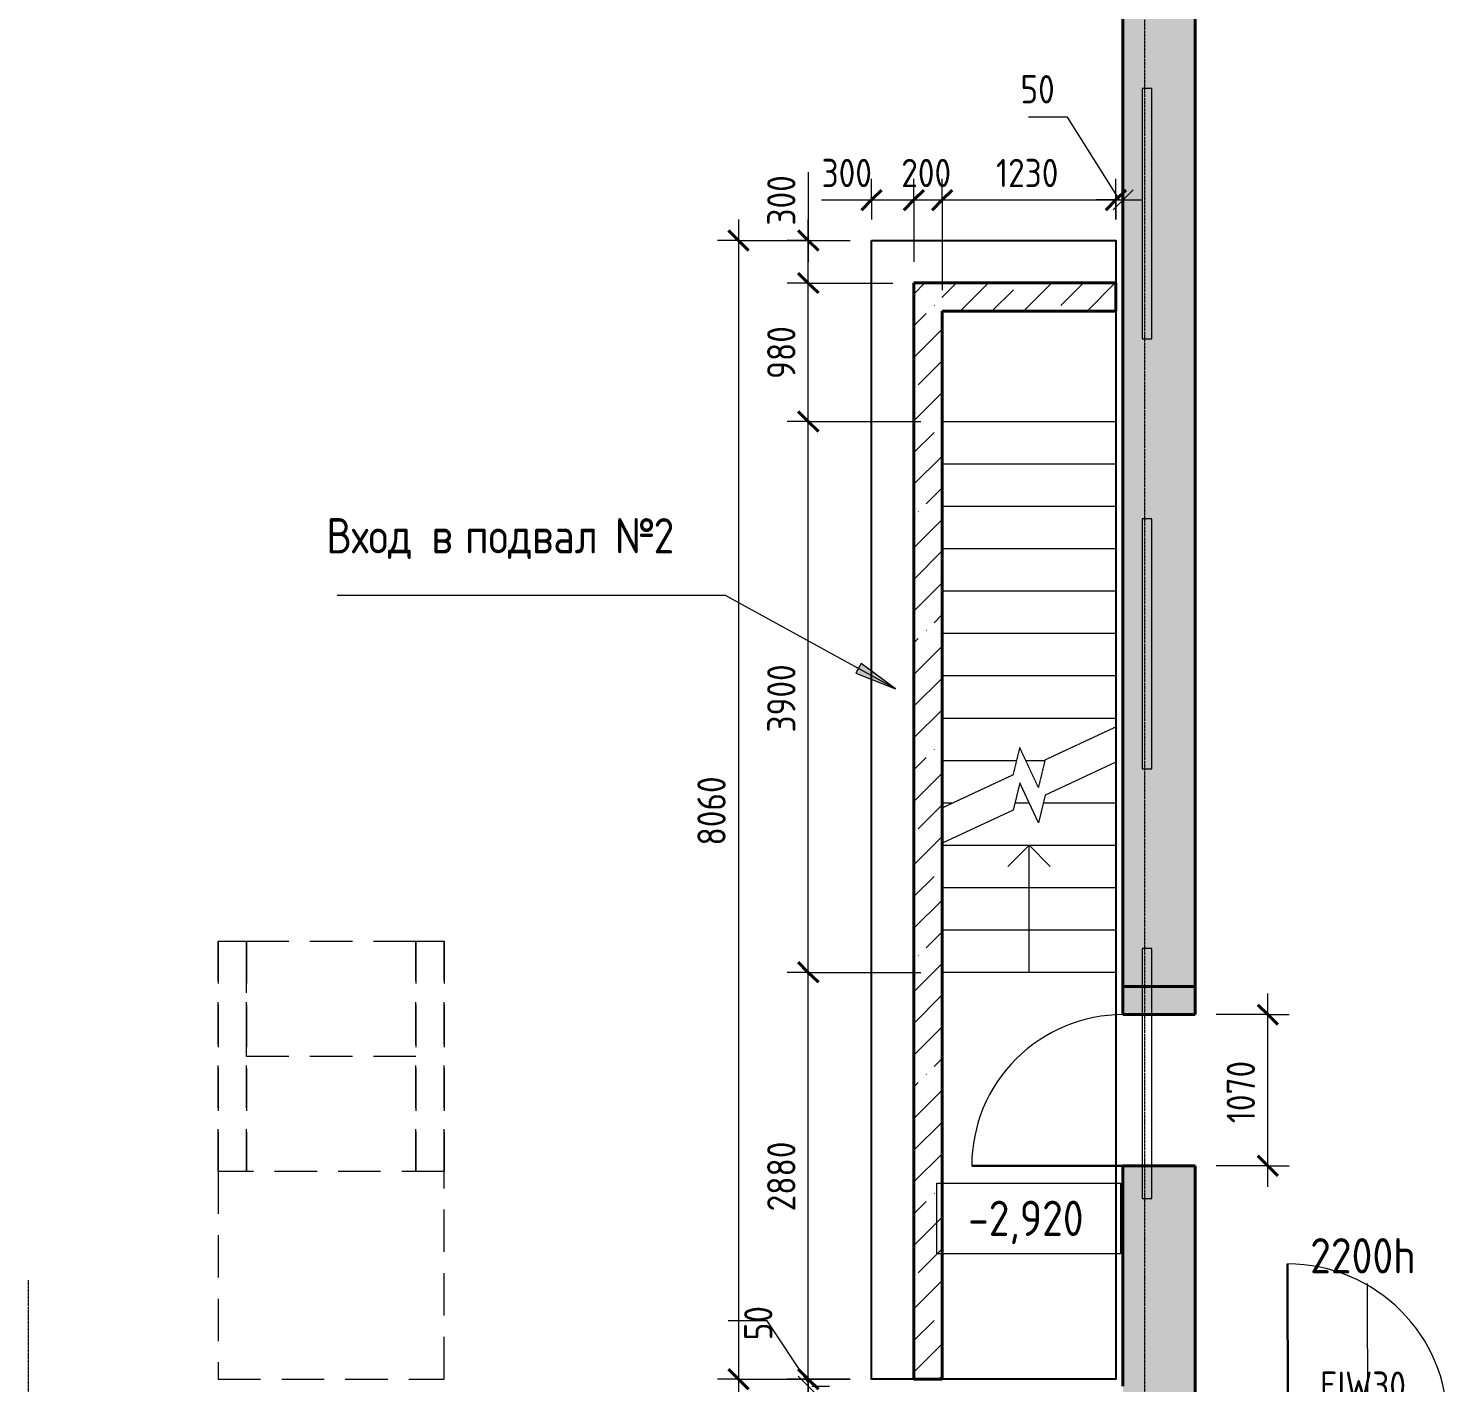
# Model space of a CAD drawing. Header units: millimetres. Extents: x -11886 to 71589, y -4690 to 48120.
# Drawn here: x 10710 to 20753, y 20944 to 30531 of the extents above; entities that cross this region are included whole.
import ezdxf

# ---------------------------------------------------------------- set-up
doc = ezdxf.new("R2010")
doc.units = ezdxf.units.MM
doc.linetypes.add('ADSK_Линия сетки', pattern=[25, 20, -2.5, 0, -2.5])
doc.linetypes.add('ADSK_Сверху', pattern=[4.5, 3, -1.5])
for name, color, linetype, lineweight in [('Аннотация', 7, 'Continuous', 20), ('Витраж', 7, 'Continuous', 18), ('Двери', 7, 'Continuous', 18), ('Лестницы', 7, 'Continuous', 18), ('Марки дверей', 7, 'Continuous', 20), ('Оси', 7, 'Continuous', 9), ('Отметки', 7, 'Continuous', 9), ('Размеры', 7, 'Continuous', 9), ('Размеры-100', 7, 'Continuous', 9), ('Стены внутренние', 250, 'Continuous', 18), ('Стены наружные', 250, 'Continuous', 18), ('Стрелки вверх', 7, 'Continuous', 18)]:
    doc.layers.add(name, color=color, linetype=linetype, lineweight=lineweight)
doc.styles.add('GOST Common_1', font='GOST_Common.ttf', dxfattribs={"width": 0.9, "height": 250})
doc.styles.add('GOST Common_2', font='GOST_Common.ttf', dxfattribs={"width": 0.9, "height": 200})
doc.dimstyles.new('ADSK_Основной_2_мм_Округление_до_1_мм', dxfattribs={"dimscale": 304.8, "dimtxt": 201.142999, "dimasz": 0.463911, "dimexe": 0.492126, "dimexo": 0.492126, "dimgap": 0.098425, "dimtad": 1, "dimdec": 0, "dimdsep": 46, "dimtxsty": 'GOST Common_2', "dimblk1": 'OBLIQUE', "dimblk2": 'OBLIQUE', "dimsah": 1, "dimcen": 0.09, "dimdle": 0.492126, "dimazin": 2, "dimtfac": 1, "dimtdec": 4, "dimtix": 1, "dimtmove": 0, "dimatfit": 3, "dimfxl": 1, "dimtvp": 1, "dimtolj": 1, "dimtzin": 0, "dimlwd": 20, "dimlwe": 20, "dimarcsym": 2})
doc.dimstyles.new('ADSK_Основной_2_мм_Округление_до_1_мм_1', dxfattribs={"dimscale": 304.8, "dimtxt": 201.142999, "dimasz": 0.463911, "dimexe": 0.492126, "dimexo": 0.492126, "dimgap": 0.098425, "dimtad": 1, "dimdec": 0, "dimdsep": 46, "dimtxsty": 'GOST Common_2', "dimblk1": 'OBLIQUE', "dimblk2": 'OBLIQUE', "dimsah": 1, "dimcen": 0.09, "dimdle": 0.492126, "dimazin": 2, "dimtfac": 1, "dimtdec": 4, "dimtix": 1, "dimtmove": 1, "dimatfit": 3, "dimfxl": 1, "dimtvp": 1, "dimtolj": 1, "dimtzin": 0, "dimlwd": 20, "dimlwe": 20, "dimarcsym": 2})
pattern_1 = [(45, (0, 0), (-224.5064, 224.5064), []), (45, (224.5, 0), (-224.5064, 224.5064), [396.875, -79.375, 3.353, -76.022])]

# ---------------------------------------------------------------- blocks, each defined once
blk = doc.blocks.new('Прямоугольный импост - 70х20_60мм-1239061-00 План подвала кладочный')
at = {"layer": 'Витраж', "color": 253, "linetype": 'ADSK_Сверху', "true_color": 0xaaaaaa}
for p, q in [((18591, 22717), (18591, 22247)), ((18661, 22247), (18661, 22717)), ((18591, 22247), (18661, 22247))]:
    blk.add_line(p, q, dxfattribs=at)
blk = doc.blocks.new('Прямоугольный импост - 70х20_60мм-1441796-00 План подвала кладочный')
at = {"layer": 'Витраж', "color": 253, "linetype": 'ADSK_Сверху', "true_color": 0xaaaaaa}
for p, q in [((18661, 24017), (18591, 24017)), ((18591, 24017), (18591, 23517)), ((18661, 23517), (18661, 24017))]:
    blk.add_line(p, q, dxfattribs=at)
blk = doc.blocks.new('Прямоугольный импост - 70х20_60мм-1239063-00 План подвала кладочный')
at = {"layer": 'Витраж', "color": 253, "linetype": 'ADSK_Сверху', "true_color": 0xaaaaaa}
for p, q in [((18591, 23517), (18591, 22717)), ((18661, 22717), (18661, 23517))]:
    blk.add_line(p, q, dxfattribs=at)
blk = doc.blocks.new('AC_Дверь_Однопольная - Д-12п 1130х2200h-1983137-00 План подвала кладочный')
at = {"layer": 'Двери', "lineweight": 30}
blk.add_line((-565, 125), (-565, 1255), dxfattribs=at)
at = {"layer": 'Двери'}
blk.add_arc((-565, 125), 1130, 0, 90, dxfattribs=at)
blk = doc.blocks.new('AC_Дверь_Однопольная - ДН-12п 1070х2200h 2-2610264-00 План подвала кладочный')
at = {"layer": 'Двери', "lineweight": 30}
blk.add_line((-535, 255), (-535, 1325), dxfattribs=at)
at = {"layer": 'Двери'}
blk.add_arc((-535, 255), 1070, 0, 90, dxfattribs=at)
blk = doc.blocks.new('DIMBLOCK114-00 План подвала кладочный')
at = {"layer": 'Размеры-100', "lineweight": 40, "transparency": 16777216}
for p, q in [((16229, 23848), (16158, 23919)), ((16229, 23848), (16300, 23778)), ((16229, 20968), (16158, 21039)), ((16229, 20968), (16300, 20898))]:
    blk.add_line(p, q, dxfattribs=at)
at = {"layer": 'Размеры-100', "lineweight": 20, "transparency": 16777216}
for p, q in [((16229, 23848), (16079, 23848)), ((16229, 20818), (16229, 23848)), ((16229, 23848), (17026, 23848)), ((16229, 20968), (16079, 20968)), ((16229, 20968), (16526, 20968))]:
    blk.add_line(p, q, dxfattribs=at)
at = {"layer": 'Размеры-100', "color": 0, "lineweight": 20, "transparency": 16777216, "insert": (15938, 22156), "char_height": 200, "width": 605.47, "attachment_point": 1, "rotation": 90, "line_spacing_factor": 1.022761, "style": 'GOST Common_2'}
blk.add_mtext('2880', dxfattribs=at)
blk = doc.blocks.new('_Oblique')
at = {"color": 0, "linetype": 'ByBlock', "lineweight": -2}
blk.add_line((-0.5, -0.5), (0.5, 0.5), dxfattribs=at)
blk = doc.blocks.new('DIMBLOCK115-00 План подвала кладочный')
at = {"layer": 'Размеры-100', "lineweight": 20, "transparency": 16777216}
for p, q in [((16229, 27748), (16079, 27748)), ((16229, 23848), (16229, 27748)), ((16229, 27748), (17026, 27748)), ((16229, 23848), (16079, 23848)), ((16229, 23848), (17026, 23848))]:
    blk.add_line(p, q, dxfattribs=at)
at = {"layer": 'Размеры-100', "lineweight": 40, "transparency": 16777216}
for p, q in [((16229, 27748), (16158, 27819)), ((16229, 27748), (16300, 27678)), ((16229, 23848), (16158, 23919)), ((16229, 23848), (16300, 23778))]:
    blk.add_line(p, q, dxfattribs=at)
at = {"layer": 'Размеры-100', "color": 0, "lineweight": 20, "transparency": 16777216, "insert": (15938, 25546), "char_height": 200, "width": 605.47, "attachment_point": 1, "rotation": 90, "line_spacing_factor": 1.022761, "style": 'GOST Common_2'}
blk.add_mtext('3900', dxfattribs=at)
blk = doc.blocks.new('DIMBLOCK116-00 План подвала кладочный')
at = {"layer": 'Размеры-100', "lineweight": 20, "transparency": 16777216}
for p, q in [((16229, 28728), (16079, 28728)), ((16229, 27748), (16229, 28728)), ((16229, 28728), (16826, 28728)), ((16229, 27748), (16079, 27748)), ((16229, 27748), (17026, 27748))]:
    blk.add_line(p, q, dxfattribs=at)
at = {"layer": 'Размеры-100', "lineweight": 40, "transparency": 16777216}
for p, q in [((16229, 28728), (16158, 28799)), ((16229, 28728), (16300, 28658)), ((16229, 27748), (16158, 27819)), ((16229, 27748), (16300, 27678))]:
    blk.add_line(p, q, dxfattribs=at)
at = {"layer": 'Размеры-100', "color": 0, "lineweight": 20, "transparency": 16777216, "insert": (15938, 28049), "char_height": 200, "width": 454.11, "attachment_point": 1, "rotation": 90, "line_spacing_factor": 1.022761, "style": 'GOST Common_2'}
blk.add_mtext('980', dxfattribs=at)
blk = doc.blocks.new('DIMBLOCK117-00 План подвала кладочный')
at = {"layer": 'Размеры-100', "lineweight": 20, "transparency": 16777216}
for p, q in [((16229, 29513), (16229, 29135)), ((16229, 28728), (16229, 29178)), ((16229, 29135), (16229, 28878)), ((16229, 29028), (16079, 29028)), ((16229, 29028), (16526, 29028)), ((16229, 28728), (16079, 28728)), ((16229, 28728), (16826, 28728))]:
    blk.add_line(p, q, dxfattribs=at)
at = {"layer": 'Размеры-100', "lineweight": 40, "transparency": 16777216}
for p, q in [((16229, 29028), (16158, 29099)), ((16229, 29028), (16300, 28958)), ((16229, 28728), (16158, 28799)), ((16229, 28728), (16300, 28658))]:
    blk.add_line(p, q, dxfattribs=at)
at = {"layer": 'Размеры-100', "color": 0, "lineweight": 20, "transparency": 16777216, "insert": (15938, 29135), "char_height": 200, "width": 454.11, "attachment_point": 1, "rotation": 90, "line_spacing_factor": 1.022761, "style": 'GOST Common_2'}
blk.add_mtext('300', dxfattribs=at)
blk = doc.blocks.new('DIMBLOCK118-00 План подвала кладочный')
at = {"layer": 'Размеры-100', "lineweight": 20, "transparency": 16777216}
for p, q in [((15736, 29178), (15736, 20818)), ((15736, 29028), (15586, 29028)), ((15736, 29028), (16526, 29028)), ((15736, 20968), (15586, 20968)), ((15736, 20968), (16526, 20968))]:
    blk.add_line(p, q, dxfattribs=at)
at = {"layer": 'Размеры-100', "lineweight": 40, "transparency": 16777216}
for p, q in [((15736, 29028), (15665, 29099)), ((15736, 29028), (15806, 28958)), ((15736, 20968), (15665, 21039)), ((15736, 20968), (15806, 20898))]:
    blk.add_line(p, q, dxfattribs=at)
at = {"layer": 'Размеры-100', "color": 0, "lineweight": 20, "transparency": 16777216, "insert": (15444, 24746), "char_height": 200, "width": 605.47, "attachment_point": 1, "rotation": 90, "line_spacing_factor": 1.022761, "style": 'GOST Common_2'}
blk.add_mtext('8060', dxfattribs=at)
blk = doc.blocks.new('Высотные отметки - Рамка-5093-00 План подвала кладочный')
at = {"layer": 'Аннотация'}
for p, q in [((-6.5, 0), (-6.5, 5)), ((-6.5, 5), (6.5, 5)), ((6.5, 5), (6.5, 0)), ((6.5, 0), (-6.5, 0))]:
    blk.add_line(p, q, dxfattribs=at)
blk = doc.blocks.new('DIMBLOCK169-00 План подвала кладочный')
at = {"layer": 'Defpoints', "color": 0, "transparency": 16777216}
for p in [(16105, 20919), (16229, 20919), (16676, 20968)]:
    blk.add_point(p, dxfattribs=at)
at = {"layer": 'Размеры', "color": 0, "lineweight": 20, "transparency": 16777216}
for p, q in [((15938, 21382), (15662, 21382)), ((16229, 20944), (15938, 21382)), ((16229, 20968), (16229, 21110)), ((16526, 20968), (16079, 20968)), ((16229, 20968), (16229, 20919)), ((16229, 20968), (16229, 20919)), ((16229, 20919), (16229, 20777)), ((16255, 20919), (16379, 20919))]:
    blk.add_line(p, q, dxfattribs=at)
at = {"layer": 'Размеры', "color": 0, "lineweight": 20, "transparency": 16777216, "xscale": 141.4, "yscale": 141.4, "zscale": 141.4}
for p, rotation in [((16229, 20968), 270), ((16229, 20919), 90)]:
    blk.add_blockref('_Oblique', p, dxfattribs=dict(at, rotation=rotation))
at = {"layer": 'Размеры', "color": 0, "lineweight": 20, "transparency": 16777216, "insert": (15775, 21243), "char_height": 200, "width": 302.74, "attachment_point": 1, "rotation": 90, "line_spacing_factor": 1.022761, "style": 'GOST Common_2'}
blk.add_mtext('\\A1;50', dxfattribs=at)
blk = doc.blocks.new('DIMBLOCK170-00 План подвала кладочный')
at = {"layer": 'Размеры-100', "lineweight": 20, "transparency": 16777216}
for p, q in [((16676, 29316), (16676, 29466)), ((16976, 29316), (16976, 29466)), ((16323, 29316), (16701, 29316)), ((16526, 29316), (16976, 29316)), ((16676, 29316), (16676, 29178)), ((16701, 29316), (16826, 29316)), ((16976, 29316), (16976, 28878))]:
    blk.add_line(p, q, dxfattribs=at)
at = {"layer": 'Размеры-100', "lineweight": 40, "transparency": 16777216}
for p, q in [((16676, 29316), (16747, 29386)), ((16976, 29316), (17047, 29386)), ((16676, 29316), (16605, 29245)), ((16976, 29316), (16905, 29245))]:
    blk.add_line(p, q, dxfattribs=at)
at = {"layer": 'Размеры-100', "color": 0, "lineweight": 20, "transparency": 16777216, "insert": (16323, 29607), "char_height": 200, "width": 454.11, "attachment_point": 1, "line_spacing_factor": 1.022761, "style": 'GOST Common_2'}
blk.add_mtext('300', dxfattribs=at)
blk = doc.blocks.new('DIMBLOCK171-00 План подвала кладочный')
at = {"layer": 'Размеры-100', "lineweight": 20, "transparency": 16777216}
for p, q in [((16976, 29316), (16976, 29466)), ((17176, 29316), (17176, 29466)), ((16976, 29316), (17176, 29316)), ((16976, 29316), (16976, 28878)), ((17176, 29316), (17176, 28678))]:
    blk.add_line(p, q, dxfattribs=at)
at = {"layer": 'Размеры-100', "lineweight": 40, "transparency": 16777216}
for p, q in [((16976, 29316), (17047, 29386)), ((17176, 29316), (17247, 29386)), ((16976, 29316), (16905, 29245)), ((17176, 29316), (17105, 29245))]:
    blk.add_line(p, q, dxfattribs=at)
at = {"layer": 'Размеры-100', "color": 0, "lineweight": 20, "transparency": 16777216, "insert": (16887, 29607), "char_height": 200, "width": 454.11, "attachment_point": 1, "line_spacing_factor": 1.022761, "style": 'GOST Common_2'}
blk.add_mtext('200', dxfattribs=at)
blk = doc.blocks.new('DIMBLOCK172-00 План подвала кладочный')
at = {"layer": 'Размеры-100', "lineweight": 20, "transparency": 16777216}
for p, q in [((17176, 29316), (17176, 29466)), ((18406, 29316), (18406, 29466)), ((17176, 29316), (18406, 29316)), ((17176, 29316), (17176, 28678)), ((18406, 29316), (18406, 29178))]:
    blk.add_line(p, q, dxfattribs=at)
at = {"layer": 'Размеры-100', "lineweight": 40, "transparency": 16777216}
for p, q in [((17176, 29316), (17247, 29386)), ((18406, 29316), (18477, 29386)), ((17176, 29316), (17105, 29245)), ((18406, 29316), (18335, 29245))]:
    blk.add_line(p, q, dxfattribs=at)
at = {"layer": 'Размеры-100', "color": 0, "lineweight": 20, "transparency": 16777216, "insert": (17557, 29607), "char_height": 200, "width": 560.47, "attachment_point": 1, "line_spacing_factor": 1.022761, "style": 'GOST Common_2'}
blk.add_mtext('1230', dxfattribs=at)
blk = doc.blocks.new('DIMBLOCK173-00 План подвала кладочный')
at = {"layer": 'Defpoints', "color": 0, "transparency": 16777216}
for p in [(18456, 29416), (18456, 29316), (18406, 29028)]:
    blk.add_point(p, dxfattribs=at)
at = {"layer": 'Размеры', "color": 0, "lineweight": 20, "transparency": 16777216}
for p, q in [((18063, 29903), (17787, 29903)), ((18431, 29316), (18063, 29903)), ((18406, 29178), (18406, 29466)), ((18406, 29316), (18265, 29316)), ((18406, 29316), (18456, 29316)), ((18406, 29316), (18456, 29316)), ((18456, 29316), (18597, 29316)), ((18456, 29266), (18456, 29166))]:
    blk.add_line(p, q, dxfattribs=at)
at = {"layer": 'Размеры', "color": 0, "lineweight": 20, "transparency": 16777216, "xscale": 141.4, "yscale": 141.4, "zscale": 141.4}
blk.add_blockref('_Oblique', (18406, 29316), dxfattribs=at)
at = {"layer": 'Размеры', "color": 0, "lineweight": 20, "transparency": 16777216, "xscale": 141.4, "yscale": 141.4, "zscale": 141.4, "rotation": 180}
blk.add_blockref('_Oblique', (18456, 29316), dxfattribs=at)
at = {"layer": 'Размеры', "color": 0, "lineweight": 20, "transparency": 16777216, "insert": (17730, 30200), "char_height": 200, "width": 302.74, "attachment_point": 1, "line_spacing_factor": 1.022761, "style": 'GOST Common_2'}
blk.add_mtext('\\A1;50', dxfattribs=at)
blk = doc.blocks.new('DIMBLOCK177-00 План подвала кладочный')
at = {"layer": 'Размеры-100', "lineweight": 40, "transparency": 16777216}
for p, q in [((19481, 23549), (19411, 23619)), ((19481, 23549), (19552, 23478)), ((19481, 22479), (19411, 22549)), ((19481, 22479), (19552, 22408))]:
    blk.add_line(p, q, dxfattribs=at)
at = {"layer": 'Размеры-100', "lineweight": 20, "transparency": 16777216}
for p, q in [((19481, 22329), (19481, 23699)), ((19481, 23549), (19116, 23549)), ((19481, 23549), (19631, 23549)), ((19481, 22479), (19116, 22479)), ((19481, 22479), (19631, 22479))]:
    blk.add_line(p, q, dxfattribs=at)
at = {"layer": 'Размеры-100', "color": 0, "lineweight": 20, "transparency": 16777216, "insert": (19190, 22780), "char_height": 200, "width": 560.47, "attachment_point": 1, "rotation": 90, "line_spacing_factor": 1.022761, "style": 'GOST Common_2'}
blk.add_mtext('1070', dxfattribs=at)

msp = doc.modelspace()

# ---------------------------------------------------------------- hatches: boundary and pattern name
at = {"layer": 'Аннотация', "lineweight": 9}
msp.add_hatch(color=256, dxfattribs=at).paths.add_polyline_path([(16847, 25855.51), (16602.94, 26034.39), (16564.96, 25965.13)])
at = {"layer": 'Стены внутренние', "lineweight": 9}
h = msp.add_hatch(dxfattribs=at)
h.set_pattern_fill('FP_5', color=256, style=0, pattern_type=2)
h.set_pattern_definition(pattern_1)
h.paths.add_polyline_path([(18405.91, 28528.47), (18405.91, 28728.47), (16975.91, 28728.47), (16975.91, 28528.47), (17175.91, 28528.47)])
h = msp.add_hatch(dxfattribs=at)
h.set_pattern_fill('FP_5', color=256, style=0, pattern_type=2)
h.set_pattern_definition(pattern_1)
h.paths.add_polyline_path([(17175.91, 20968.47), (17175.91, 28528.47), (16975.91, 28528.47), (16975.91, 20968.47)])
at = {"layer": 'Стены наружные', "true_color": 0xc0c0c0}
h = msp.add_hatch(color=9, dxfattribs=at)
h.paths.add_polyline_path([(18945.53, 20408.63), (18965.84, 20408.63), (18965.84, 22478), (18455.84, 22479.29), (18455.84, 20408.63), (18945.32, 20408.63)])
h.paths.add_polyline_path([(18965.84, 23748), (18965.84, 43015.13), (18455.84, 43015.13), (18455.84, 23749.3)])
msp.add_hatch(color=9, dxfattribs=at).paths.add_polyline_path([(18946.41, 23548.65), (18965.84, 23548.65), (18965.84, 23748), (18455.84, 23748.65), (18455.84, 23548.65), (18866.69, 23548.65)])

# ---------------------------------------------------------------- linework, layer by layer
msp.add_lwpolyline([(16675.91, 29028.47), (18405.91, 29028.47), (18405.91, 20968.63), (16675.91, 20968.63)], close=True)
at = {"layer": 'Аннотация', "lineweight": 9}
for p, q in [((15643.5, 26515.46), (12895.65, 26515.46)), ((16847, 25855.51), (15643.5, 26515.46)), ((16602.94, 26034.39), (16564.96, 25965.13)), ((16847, 25855.51), (16602.94, 26034.39)), ((16564.96, 25965.13), (16847, 25855.51))]:
    msp.add_line(p, q, dxfattribs=at)
at = {"layer": 'Лестницы', "linetype": 'ADSK_Сверху'}
for p, q in [((17175.91, 27748.47), (18405.91, 27748.47)), ((17175.91, 25114.49), (17175.91, 27748.47)), ((18405.91, 25585.25), (18405.91, 27748.47)), ((17175.91, 27448.47), (18405.91, 27448.47)), ((17175.91, 27448.47), (18405.91, 27448.47)), ((17175.91, 27148.47), (18405.91, 27148.47)), ((17175.91, 27148.47), (18405.91, 27148.47)), ((17175.91, 26848.47), (18405.91, 26848.47)), ((17175.91, 26848.47), (18405.91, 26848.47)), ((17175.91, 26548.47), (18405.91, 26548.47)), ((17175.91, 26548.47), (18405.91, 26548.47)), ((17175.91, 26248.47), (18405.91, 26248.47)), ((17175.91, 26248.47), (18405.91, 26248.47)), ((17175.91, 25948.47), (18405.91, 25948.47)), ((17175.91, 25948.47), (18405.91, 25948.47)), ((17175.91, 25648.47), (18405.91, 25648.47)), ((17175.91, 25648.47), (18405.91, 25648.47)), ((18405.91, 25585.25), (17904.2, 25351.3)), ((17724.88, 25440.08), (17677.62, 25245.64)), ((17856.94, 25156.86), (17724.88, 25440.08)), ((17175.91, 25348.47), (17702.61, 25348.47)), ((17175.91, 25348.47), (17702.61, 25348.47)), ((17767.59, 25348.47), (17903.51, 25348.47)), ((17767.59, 25348.47), (17903.51, 25348.47)), ((17904.2, 25351.3), (17856.94, 25156.86)), ((17677.62, 25245.64), (17175.91, 25011.69)), ((17175.91, 25048.47), (17254.78, 25048.47)), ((17175.91, 25048.47), (17254.78, 25048.47))]:
    msp.add_line(p, q, dxfattribs=at)
at = {"layer": 'Лестницы'}
for p, q in [((18405.91, 25335.25), (17904.2, 25101.3)), ((18405.91, 25048.47), (18405.91, 25335.25)), ((17724.88, 25190.08), (17677.62, 24995.64)), ((17856.94, 24906.86), (17724.88, 25190.08)), ((17690.46, 25048.47), (17790.91, 25048.47)), ((17690.46, 25048.47), (17790.91, 25048.47)), ((17904.2, 25101.3), (17856.94, 24906.86)), ((17891.36, 25048.47), (18405.91, 25048.47)), ((17891.36, 25048.47), (18405.91, 25048.47)), ((18405.91, 24748.47), (18405.91, 25048.47)), ((17677.62, 24995.64), (17175.91, 24761.69)), ((17175.91, 24748.47), (18405.91, 24748.47)), ((17175.91, 24748.47), (18405.91, 24748.47)), ((18405.91, 24448.47), (18405.91, 24748.47)), ((17175.91, 24448.47), (18405.91, 24448.47)), ((17175.91, 24448.47), (18405.91, 24448.47)), ((18405.91, 24148.47), (18405.91, 24448.47)), ((17175.91, 24148.47), (18405.91, 24148.47)), ((17175.91, 24148.47), (18405.91, 24148.47)), ((18405.91, 23848.47), (18405.91, 24148.47)), ((17175.91, 23848.47), (18405.91, 23848.47)), ((17175.91, 23848.47), (18405.91, 23848.47))]:
    msp.add_line(p, q, dxfattribs=at)
at = {"layer": 'Лестницы', "color": 253, "linetype": 'ADSK_Сверху', "ltscale": 100, "true_color": 0xaaaaaa}
for points in [[(12052.45, 24068.63), (12252.45, 24068.63), (12252.45, 22437.63), (12052.45, 22437.63)], [(12252.45, 24068.63), (13452.45, 24068.63), (13452.45, 23253.13), (12252.45, 23253.13)], [(13452.45, 24068.63), (13652.45, 24068.63), (13652.45, 22437.63), (13452.45, 22437.63)], [(12052.45, 20968.63), (13652.45, 20968.63), (13652.45, 22437.63), (12052.45, 22437.63)]]:
    msp.add_lwpolyline(points, close=True, dxfattribs=at)
at = {"layer": 'Марки дверей'}
msp.add_line((20188.18, 20529.65), (20185.37, 21644.24), dxfattribs=at)
at = {"layer": 'Оси', "linetype": 'ADSK_Линия сетки'}
for p, q in [((18609.91, -3890.07), (18609.91, 44534.79)), ((10709.91, -3890.07), (10709.91, 21668.8))]:
    msp.add_line(p, q, dxfattribs=at)
at = {"layer": 'Стены внутренние', "lineweight": 40}
for p, q in [((18405.91, 28728.47), (16975.91, 28728.47)), ((16975.91, 28728.47), (16975.91, 20968.47)), ((18405.91, 28528.47), (18405.91, 28728.47)), ((17175.91, 28528.47), (18405.91, 28528.47)), ((17175.91, 20968.47), (17175.91, 28528.47)), ((16975.91, 20968.47), (17175.91, 20968.47))]:
    msp.add_line(p, q, dxfattribs=at)
at = {"layer": 'Стены внутренние', "color": 253, "linetype": 'ADSK_Сверху', "ltscale": 100, "true_color": 0xaaaaaa}
for p, q in [((12052.45, 24068.63), (12052.45, 22437.63)), ((12052.45, 24068.63), (12052.45, 22437.63)), ((12252.45, 22437.63), (12252.45, 24068.63)), ((12252.45, 22437.63), (12252.45, 24068.63)), ((13452.45, 24068.63), (13452.45, 22437.63)), ((13452.45, 24068.63), (13452.45, 22437.63)), ((13652.45, 22437.63), (13652.45, 24068.63)), ((13652.45, 22437.63), (13652.45, 24068.63))]:
    msp.add_line(p, q, dxfattribs=at)
at = {"layer": 'Стены внутренние', "color": 253, "linetype": 'ADSK_Сверху', "true_color": 0xaaaaaa}
for p, q in [((12052.45, 24068.63), (12252.45, 24068.63)), ((12052.45, 24068.63), (12252.45, 24068.63)), ((13452.45, 24068.63), (13652.45, 24068.63)), ((13452.45, 24068.63), (13652.45, 24068.63))]:
    msp.add_line(p, q, dxfattribs=at)
at = {"layer": 'Стены наружные', "lineweight": 40}
for p, q in [((18455.84, 43525.13), (18455.84, 23749.3)), ((18965.84, 23548.65), (18965.84, 43015.13)), ((18455.84, 23749.3), (18965.84, 23748)), ((18455.84, 23748.65), (18455.84, 23548.65)), ((18965.84, 23748.65), (18455.84, 23748.65)), ((18455.84, 23548.65), (18965.84, 23548.65)), ((18455.84, 22479.29), (18455.84, 20918.63)), ((18965.84, 22478), (18455.84, 22479.29)), ((18965.84, 20652.47), (18965.84, 22478))]:
    msp.add_line(p, q, dxfattribs=at)
at = {"layer": 'Стрелки вверх'}
for p, q in [((17790.91, 24748.47), (17640.91, 24598.47)), ((17790.91, 24448.47), (17790.91, 24748.47)), ((17790.91, 24748.47), (17940.91, 24598.47)), ((17790.91, 24148.47), (17790.91, 24448.47)), ((17790.91, 23848.47), (17790.91, 24148.47))]:
    msp.add_line(p, q, dxfattribs=at)

# ---------------------------------------------------------------- block references
at = {"layer": 'Витраж', "color": 253, "linetype": 'ADSK_Сверху', "true_color": 0xaaaaaa}
for name, p in [('Прямоугольный импост - 70х20_60мм-1441796-00 План подвала кладочный', (0, 6087.07)), ('Прямоугольный импост - 70х20_60мм-1239063-00 План подвала кладочный', (0, 6087.07)), ('Прямоугольный импост - 70х20_60мм-1239061-00 План подвала кладочный', (0, 6087.07)), ('Прямоугольный импост - 70х20_60мм-1441796-00 План подвала кладочный', (0, 3042.14)), ('Прямоугольный импост - 70х20_60мм-1239063-00 План подвала кладочный', (0, 3042.14)), ('Прямоугольный импост - 70х20_60мм-1239061-00 План подвала кладочный', (0, 3042.14)), ('Прямоугольный импост - 70х20_60мм-1441796-00 План подвала кладочный', (0, 0)), ('Прямоугольный импост - 70х20_60мм-1239063-00 План подвала кладочный', (0, 0)), ('Прямоугольный импост - 70х20_60мм-1239061-00 План подвала кладочный', (0, 0))]:
    msp.add_blockref(name, p, dxfattribs=at)
at = {"layer": 'Двери'}
for name, p, rotation in [('AC_Дверь_Однопольная - ДН-12п 1070х2200h 2-2610264-00 План подвала кладочный', (18710.84, 23013.65), 89.99999999999991), ('AC_Дверь_Однопольная - Д-12п 1130х2200h-1983137-00 План подвала кладочный', (20188.18, 20529.65), 0.1022688024733616)]:
    msp.add_blockref(name, p, dxfattribs=dict(at, rotation=rotation))
at = {"layer": 'Отметки', "lineweight": 20, "xscale": 99.99999999999993, "yscale": 99.99999999999993, "zscale": 99.99999999999993}
msp.add_blockref('Высотные отметки - Рамка-5093-00 План подвала кладочный', (17788.31, 21855.1), dxfattribs=at)

# ---------------------------------------------------------------- texts
at = {"layer": 'Аннотация', "lineweight": 9, "char_height": 250, "attachment_point": 1, "style": 'GOST Common_1'}
for s, insert, width in [('Вход', (12818.26, 27063.8), 808.101), ('\\fGOST Common|b0|i0|c204|p34|;\\W.9; ', (13485.01, 27063.8), 93.7974), ('\\fGOST Common|b0|i0|c204|p34|;\\W.9; ', (13723.13, 27063.8), 93.7974), ('\\fGOST Common|b0|i0|c204|p34|;\\W.9; ', (14782.79, 27063.8), 93.7974), ('\\fGOST Common|b0|i0|c204|p34|;\\W.9;№', (14860.18, 27063.8), 331.8986), ('\\fGOST Common|b0|i0|c204|p34|;\\W.9;2', (15134.02, 27063.8), 194.8101), ('\\fGOST Common|b0|i0|c204|p34|;\\W.9;в', (13562.4, 27063.8), 194.8101), ('подвал', (13800.52, 27063.8), 1190.5059)]:
    msp.add_mtext(s, dxfattribs=dict(at, insert=insert, width=width))
at = {"layer": 'Марки дверей', "lineweight": 9, "attachment_point": 1}
for s, insert, char_height, width, style in [('2200h', (19780.37, 21966.67), 250, 974.0503, 'GOST Common_1'), ('EIW30', (19849.6, 21022.07), 200, 779.2402, 'GOST Common_2')]:
    msp.add_mtext(s, dxfattribs=dict(at, insert=insert, char_height=char_height, width=width, style=style))
at = {"layer": 'Отметки', "lineweight": 20, "insert": (17359.63, 22231.81), "char_height": 250, "width": 1028.8226, "attachment_point": 1, "line_spacing_factor": 1.022761, "style": 'GOST Common_1'}
msp.add_mtext('-2,920', dxfattribs=at)

# ---------------------------------------------------------------- dimensions: what is measured, and where the dimension line sits
at = {"layer": 'Размеры', "color": 1, "lineweight": 20}
dim = msp.add_linear_dim(base=(18455.84, 29315.7), p1=(18405.91, 29028.47), p2=(18455.84, 29415.69), dimstyle='ADSK_Основной_2_мм_Округление_до_1_мм_1', override={"dimpost": '<>', "dimfxl": 390.42345}, dxfattribs=at)
dim.commit()
dim.dimension.update_dxf_attribs({"geometry": 'DIMBLOCK173-00 План подвала кладочный', "text_midpoint": (18033, 29903.17), "dimtype": 160})
at = {"layer": 'Размеры', "lineweight": 20}
dim = msp.add_linear_dim(base=(16229.2, 29028.47), p1=(16975.91, 28728.47), p2=(16675.91, 29028.47), angle=90, dimstyle='ADSK_Основной_2_мм_Округление_до_1_мм_1', override={"dimpost": '<>', "dimfxl": 424.264069}, dxfattribs=at)
dim.commit()
dim.dimension.update_dxf_attribs({"geometry": 'DIMBLOCK117-00 План подвала кладочный', "text_midpoint": (16071.17, 29361.65), "dimtype": 160, "text_rotation": 90})
dim = msp.add_linear_dim(base=(16975.91, 29315.7), p1=(16675.91, 29028.47), p2=(16975.91, 28728.47), dimstyle='ADSK_Основной_2_мм_Округление_до_1_мм_1', override={"dimpost": '<>', "dimfxl": 424.264069}, dxfattribs=at)
dim.commit()
dim.dimension.update_dxf_attribs({"geometry": 'DIMBLOCK170-00 План подвала кладочный', "text_midpoint": (16549.92, 29473.74), "dimtype": 160})
for base, p1, p2, override, picture, middle in [((17175.91, 29315.7), (16975.91, 28728.47), (17175.91, 28528.47), {"dimpost": '<>', "dimfxl": 282.842712}, 'DIMBLOCK171-00 План подвала кладочный', (17075.91, 29445.7)), ((18405.91, 29315.7), (17175.91, 28528.47), (18405.91, 29028.47), {"dimpost": '<>', "dimfxl": 1327.742445}, 'DIMBLOCK172-00 План подвала кладочный', (17790.91, 29445.7))]:
    dim = msp.add_linear_dim(base=base, p1=p1, p2=p2, dimstyle='ADSK_Основной_2_мм_Округление_до_1_мм', override=override, dxfattribs=at)
    dim.commit()
    dim.dimension.update_dxf_attribs({"geometry": picture, "text_midpoint": middle})
for base, p1, p2, override, picture, middle in [((15735.76, 20968.47), (16675.91, 29028.47), (16675.91, 20968.47), {"dimpost": '<>', "dimfxl": 8060}, 'DIMBLOCK118-00 План подвала кладочный', (15605.76, 24998.47)), ((16229.2, 28728.47), (17175.91, 27748.47), (16975.91, 28728.47), {"dimpost": '<>', "dimfxl": 1000.19998}, 'DIMBLOCK116-00 План подвала кладочный', (16099.2, 28238.47)), ((16229.2, 27748.47), (17175.91, 23848.47), (17175.91, 27748.47), {"dimpost": '<>', "dimfxl": 3900}, 'DIMBLOCK115-00 План подвала кладочный', (16099.2, 25798.47)), ((16229.2, 23848.47), (16675.91, 20968.47), (17175.91, 23848.47), {"dimpost": '<>', "dimfxl": 2923.080567}, 'DIMBLOCK114-00 План подвала кладочный', (16099.2, 22408.47)), ((19481.39, 23548.65), (18965.84, 22478.65), (18965.84, 23548.65), {"dimpost": '<>', "dimfxl": 1070}, 'DIMBLOCK177-00 План подвала кладочный', (19351.39, 23013.65))]:
    dim = msp.add_linear_dim(base=base, p1=p1, p2=p2, angle=90, dimstyle='ADSK_Основной_2_мм_Округление_до_1_мм', override=override, dxfattribs=at)
    dim.commit()
    dim.dimension.update_dxf_attribs({"geometry": picture, "text_midpoint": middle})
at = {"layer": 'Размеры', "color": 1, "lineweight": 20}
dim = msp.add_linear_dim(base=(16229.2, 20918.63), p1=(16675.91, 20968.47), p2=(16104.58, 20918.63), angle=90, dimstyle='ADSK_Основной_2_мм_Округление_до_1_мм_1', override={"dimpost": '<>', "dimfxl": 573.496506}, dxfattribs=at)
dim.commit()
dim.dimension.update_dxf_attribs({"geometry": 'DIMBLOCK169-00 План подвала кладочный', "text_midpoint": (15908.1, 21382.05), "dimtype": 160, "text_rotation": 90})

doc.saveas('drawing.dxf')
